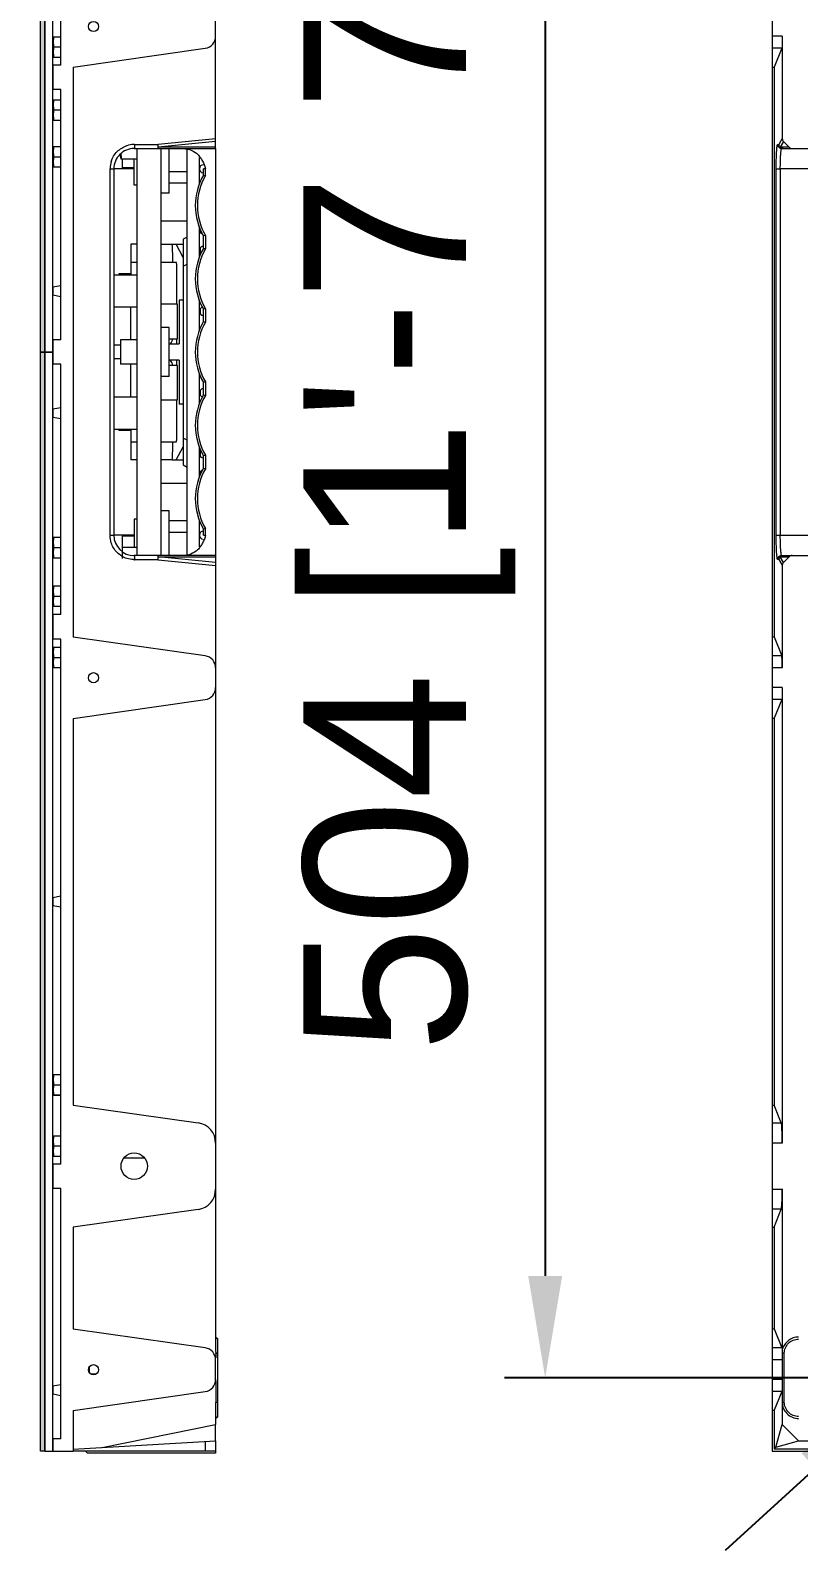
# Model space of a CAD drawing. Header units: millimetres. Extents: x 2185 to 26698, y 9658 to 17427.
# Drawn here: x 4011.7 to 4200.4, y 10573.3 to 10946.8 of the extents above; entities that cross this region are included whole.
import ezdxf

# ---------------------------------------------------------------- set-up
doc = ezdxf.new("R2010")
doc.units = ezdxf.units.MM
doc.linetypes.add('SLD-实线', pattern=[0])
doc.layers.add('文字层', color=8, linetype='SLD-实线', lineweight=15)
doc.styles.get("Standard").update_dxf_attribs({"font": 'arial.ttf'})
doc.dimstyles.new('ISO-25', dxfattribs={"dimtxt": 50, "dimasz": 30, "dimexe": 1.25, "dimexo": 0.625, "dimtad": 1, "dimtxsty": 'Standard', "dimcen": 2.5, "dimadec": 0, "dimazin": 0, "dimtfac": 1, "dimtmove": 0, "dimatfit": 3, "dimfxl": 1, "dimarcsym": 0})
doc.dimstyles.new('我的A-GB-50', dxfattribs={"dimscale": 0.5, "dimtxt": 80, "dimasz": 50, "dimexe": 20, "dimexo": 10, "dimgap": 15, "dimtad": 1, "dimdec": 1, "dimzin": 9, "dimdsep": 46, "dimtxsty": 'Standard', "dimcen": 2.5, "dimadec": 0, "dimazin": 0, "dimtfac": 1, "dimtdec": 1, "dimtmove": 0, "dimatfit": 3, "dimfxl": 2, "dimarcsym": 0})

# ---------------------------------------------------------------- blocks, each defined once
blk = doc.blocks.new('76128193')
at = {"color": 7, "linetype": 'Continuous'}
for p, q in [((-4020.43, 2581.93), (-4020.43, 2041.93)), ((-4017.93, 2389.53), (-4020.43, 2389.53)), ((-4018.08, 2386.56), (-4020.43, 2386.56)), ((-4018.08, 2386.56), (-4019.93, 2381.93)), ((-4017.93, 2389.53), (-4017.93, 2364.35)), ((-4020.43, 2381.93), (-4019.93, 2381.93)), ((-4019.93, 2381.93), (-4019.93, 2241.93)), ((-4017.93, 2364.35), (-4018.74, 2362.93)), ((-4019.07, 2362.93), (-4018.74, 2362.93)), ((-4017.64, 2363.64), (-4018.45, 2362.23)), ((-4016.23, 2362.23), (-4018.45, 2362.23)), ((-4018.07, 2361.93), (-3993.39, 2361.93)), ((-4016.23, 2362.23), (-4017.64, 2363.64)), ((-4019.41, 2266.93), (-4019.41, 2356.93)), ((-4019.41, 2356.93), (-4018.42, 2356.93)), ((-4018.42, 2356.93), (-4018.42, 2266.93)), ((-3995.39, 2356.93), (-4018.42, 2356.93)), ((-4019.41, 2266.93), (-3995.39, 2266.93)), ((-4018.74, 2260.93), (-4019.07, 2260.93)), ((-4018.74, 2260.93), (-4017.93, 2259.52)), ((-4017.64, 2260.22), (-4018.45, 2261.64)), ((-4018.45, 2261.64), (-4016.23, 2261.63)), ((-4018.07, 2261.93), (-3993.39, 2261.93)), ((-4017.93, 2259.52), (-4017.93, 2234.33)), ((-4017.64, 2260.22), (-4016.23, 2261.63)), ((-4020.43, 2241.93), (-4019.93, 2241.93)), ((-4019.93, 2241.93), (-4018.08, 2237.3)), ((-4018.08, 2237.3), (-4020.43, 2237.3)), ((-4017.93, 2234.33), (-4020.43, 2234.33)), ((-4017.93, 2229.53), (-4020.43, 2229.53)), ((-4018.08, 2226.56), (-4020.43, 2226.56)), ((-4018.08, 2226.56), (-4019.93, 2221.93)), ((-4017.93, 2229.53), (-4017.93, 2117.59)), ((-4020.43, 2221.93), (-4019.93, 2221.93)), ((-4019.93, 2221.93), (-4019.93, 2126.93)), ((-4020.43, 2126.93), (-4019.93, 2126.93)), ((-4018.18, 2122.54), (-4019.93, 2126.93)), ((-4020.43, 2122.54), (-4018.18, 2122.54)), ((-4017.93, 2117.59), (-4020.43, 2117.59)), ((-4020.43, 2106.28), (-4017.94, 2106.28)), ((-4017.93, 2106.31), (-4017.93, 2066.93)), ((-4018.18, 2101.32), (-4020.43, 2101.32)), ((-4019.93, 2096.93), (-4018.18, 2101.32)), ((-4020.43, 2096.93), (-4019.93, 2096.93)), ((-4019.93, 2096.93), (-4019.93, 2071.93)), ((-4020.43, 2071.93), (-4019.93, 2071.93)), ((-4019.93, 2071.93), (-4018.08, 2067.3)), ((-4018.08, 2067.3), (-4020.43, 2067.3)), ((-4017.93, 2066.93), (-4017.93, 2065.98)), ((-4017.43, 2053.93), (-4017.43, 2065.93)), ((-4017.96, 2064.33), (-4020.43, 2064.33)), ((-4017.96, 2064.33), (-4017.96, 2059.53)), ((-4017.96, 2059.53), (-4020.43, 2059.53)), ((-4017.93, 2059.53), (-4017.93, 2053.89)), ((-4018.08, 2056.56), (-4020.43, 2056.56)), ((-4018.08, 2056.56), (-4019.93, 2051.93)), ((-4020.43, 2051.93), (-4019.93, 2051.93)), ((-4019.93, 2051.93), (-4019.93, 2042.43)), ((-4017.93, 2053.89), (-4017.93, 2048.43)), ((-4019.53, 2042.84), (-4017.94, 2048.43)), ((-4013.93, 2044.43), (-4017.94, 2048.44)), ((-4019.53, 2042.84), (-4013.93, 2044.43)), ((-4013.93, 2044.43), (-3997.83, 2044.43)), ((-4020.43, 2041.93), (-3979.43, 2041.93)), ((-4019.53, 2042.84), (-4019.93, 2042.43)), ((-4019.93, 2042.43), (-4005.43, 2042.43))]:
    blk.add_line(p, q, dxfattribs=at)
blk.add_lwpolyline([(-4019.41, 2356.93), (-4019.26, 2356.93), (-4018.42, 2356.93)], dxfattribs=at)
for centre, major_axis, ratio, start_param, end_param in [((-4016.93, 2364.35), (0.499, 0.874), 0.993417, -4.191097, -3.406871), ((-4015.51, 2362.93), (1.01, 0), 0.987852, -2.362305, -1.570796), ((-4016.93, 2259.51), (-0.499, 0.874), 0.993417, 0.265278, 1.049504), ((-4015.51, 2260.93), (1.01, 0), 0.987852, 1.570796, 2.362305), ((-4018.1, 2234.33), (0, 3), 0.057143, -1.570796, -0.141897), ((-4018.22, 2117.59), (0, 5), 0.057143, -1.570796, -0.141897)]:
    blk.add_ellipse(centre, major_axis=major_axis, ratio=ratio, start_param=start_param, end_param=end_param, dxfattribs=at)
for points, knots in [([(-4019.41, 2356.93), (-4019.41, 2357.23), (-4019.41, 2358.36), (-4019.39, 2359.49), (-4019.35, 2360.33)], [0, 0, 0, 0, 0.264352, 1, 1, 1, 1]), ([(-4019.35, 2360.33), (-4019.34, 2360.8), (-4019.29, 2361.57), (-4019.23, 2362.34), (-4019.18, 2362.64)], [0, 0, 0, 0, 0.609853, 1, 1, 1, 1]), ([(-4019.18, 2362.64), (-4019.16, 2362.71), (-4019.15, 2362.8), (-4019.1, 2362.93), (-4019.07, 2362.93)], [0, 0, 0, 0, 0.711971, 1, 1, 1, 1]), ([(-4019.07, 2362.93), (-4019.07, 2362.68), (-4018.86, 2362.14), (-4018.33, 2361.93), (-4018.07, 2361.93)], [0, 0, 0, 0, 0.500295, 1, 1, 1, 1]), ([(-4018.39, 2358.84), (-4018.38, 2359.26), (-4018.35, 2360.01), (-4018.29, 2360.88), (-4018.23, 2361.41), (-4018.18, 2361.69), (-4018.14, 2361.84), (-4018.1, 2361.93), (-4018.07, 2361.93)], [0, 0, 0, 0, 0.403576, 0.718548, 0.834841, 0.921132, 0.975909, 1, 1, 1, 1]), ([(-4018.42, 2356.93), (-4018.42, 2357.09), (-4018.41, 2357.73), (-4018.4, 2358.37), (-4018.39, 2358.84)], [0, 0, 0, 0, 0.256074, 1, 1, 1, 1]), ([(-4019.34, 2263.29), (-4019.36, 2263.56), (-4019.4, 2264.78), (-4019.41, 2265.99), (-4019.41, 2266.93)], [0, 0, 0, 0, 0.22579, 1, 1, 1, 1]), ([(-4018.39, 2265.02), (-4018.39, 2265.17), (-4018.41, 2265.81), (-4018.42, 2266.45), (-4018.42, 2266.93)], [0, 0, 0, 0, 0.241392, 1, 1, 1, 1]), ([(-4019.24, 2261.74), (-4019.25, 2261.85), (-4019.3, 2262.36), (-4019.33, 2262.88), (-4019.34, 2263.29)], [0, 0, 0, 0, 0.207406, 1, 1, 1, 1]), ([(-4018.2, 2262.31), (-4018.26, 2262.67), (-4018.33, 2263.57), (-4018.37, 2264.48), (-4018.39, 2265.02)], [0, 0, 0, 0, 0.401337, 1, 1, 1, 1]), ([(-4019.07, 2260.93), (-4019.09, 2260.93), (-4019.13, 2261.02), (-4019.17, 2261.16), (-4019.21, 2261.43), (-4019.23, 2261.63), (-4019.24, 2261.74)], [0, 0, 0, 0, 0.082405, 0.272532, 0.579405, 1, 1, 1, 1]), ([(-4018.59, 2261.79), (-4018.72, 2261.71), (-4018.97, 2261.46), (-4019.07, 2261.11), (-4019.07, 2260.93)], [0, 0, 0, 0, 0.464106, 1, 1, 1, 1]), ([(-4018.07, 2261.93), (-4018.12, 2261.93), (-4018.3, 2261.92), (-4018.47, 2261.86), (-4018.59, 2261.79)], [0, 0, 0, 0, 0.264373, 1, 1, 1, 1]), ([(-4018.07, 2261.93), (-4018.11, 2261.93), (-4018.17, 2262.11), (-4018.19, 2262.22), (-4018.2, 2262.31)], [0, 0, 0, 0, 0.286293, 1, 1, 1, 1]), ([(-4018.18, 2101.32), (-4018.15, 2101.38), (-4018.12, 2101.57), (-4018.05, 2102.13), (-4017.99, 2103.15), (-4017.94, 2104.62), (-4017.93, 2105.72), (-4017.93, 2106.31)], [0, 0, 0, 0, 0.0423, 0.114526, 0.339799, 0.648006, 1, 1, 1, 1]), ([(-4013.93, 2069.93), (-4014.81, 2069.94), (-4016.21, 2069.47), (-4017.36, 2068.11), (-4017.81, 2067.31), (-4017.92, 2066.88)], [0, 0, 0, 0, 0.496659, 0.748305, 1, 1, 1, 1]), ([(-4017.43, 2065.93), (-4017.43, 2066.39), (-4017.25, 2067.31), (-4016.47, 2068.47), (-4015.3, 2069.25), (-4014.38, 2069.43), (-4013.92, 2069.43)], [0, 0, 0, 0, 0.250025, 0.499999, 0.749974, 1, 1, 1, 1]), ([(-4017.95, 2065.98), (-4017.95, 2065.7), (-4017.9, 2065.15), (-4017.95, 2064.6), (-4017.95, 2064.33)], [0, 0, 0, 0, 0.499977, 1, 1, 1, 1]), ([(-4017.94, 2053.87), (-4017.93, 2053.36), (-4017.73, 2052.31), (-4016.82, 2051), (-4015.49, 2050.13), (-4014.44, 2049.93), (-4013.93, 2049.93)], [0, 0, 0, 0, 0.249991, 0.500013, 0.749974, 1, 1, 1, 1]), ([(-4013.92, 2050.43), (-4014.38, 2050.43), (-4015.3, 2050.61), (-4016.47, 2051.39), (-4017.25, 2052.56), (-4017.43, 2053.48), (-4017.43, 2053.93)], [0, 0, 0, 0, 0.250026, 0.5, 0.749975, 1, 1, 1, 1])]:
    blk.add_open_spline(points, degree=3, knots=knots, dxfattribs=at)
for points in [[(-4018.71, 2362.67), (-4018.73, 2362.76), (-4018.74, 2362.84), (-4018.74, 2362.93)], [(-4018.45, 2362.23), (-4018.57, 2362.35), (-4018.66, 2362.51), (-4018.71, 2362.67)], [(-4017.74, 2361.93), (-4018, 2361.93), (-4018.27, 2362.04), (-4018.45, 2362.23)], [(-4018.74, 2260.93), (-4018.74, 2261.18), (-4018.63, 2261.46), (-4018.45, 2261.64)], [(-4018.45, 2261.64), (-4018.27, 2261.82), (-4018, 2261.93), (-4017.74, 2261.93)], [(-4017.43, 2065.93), (-4017.61, 2065.95), (-4017.79, 2065.93), (-4017.95, 2065.98)], [(-4017.95, 2053.89), (-4017.78, 2053.93), (-4017.6, 2053.91), (-4017.43, 2053.93)]]:
    blk.add_open_spline(points, degree=3, dxfattribs=at)
blk = doc.blocks.new('76130100')
at = {"color": 2, "linetype": 'Continuous'}
for p, q in [((-4204.25, 2361.88), (-4204.25, 2517.54)), ((-4242.25, 2382.38), (-4242.25, 2511.38)), ((-4244.25, 2389.03), (-4244.14, 2389.36)), ((-4244.25, 2389.03), (-4244.25, 2384.7)), ((-4244.14, 2389.36), (-4242.25, 2389.36)), ((-4244, 2386.86), (-4242.25, 2386.86)), ((-4239.25, 2381.88), (-4206.83, 2386.51)), ((-4244.25, 2384.7), (-4244.14, 2384.36)), ((-4244.14, 2384.36), (-4242.25, 2384.36)), ((-4242.25, 2382.38), (-4244.25, 2382.38)), ((-4244.25, 2382.38), (-4244.25, 2376.38)), ((-4239.25, 2381.88), (-4239.25, 2241.88)), ((-4242.25, 2376.38), (-4244.25, 2376.38)), ((-4242.25, 2314.88), (-4242.25, 2376.38)), ((-4244.25, 2373.54), (-4244.14, 2373.88)), ((-4244.25, 2373.54), (-4244.25, 2369.21)), ((-4244.14, 2373.88), (-4242.25, 2373.88)), ((-4244.25, 2369.21), (-4244.14, 2368.88)), ((-4244.14, 2368.88), (-4242.25, 2368.88)), ((-4244, 2371.38), (-4242.25, 2371.38)), ((-4204.25, 2364.3), (-4218.39, 2362.88)), ((-4244.25, 2362.03), (-4244.14, 2362.37)), ((-4244.25, 2362.03), (-4244.25, 2357.7)), ((-4244.14, 2362.37), (-4242.25, 2362.37)), ((-4227.65, 2360.51), (-4227.65, 2359.71)), ((-4224.25, 2361.88), (-4204.25, 2361.88)), ((-4224.19, 2362.88), (-4218.39, 2362.88)), ((-4223.65, 2361.88), (-4223.65, 2261.88)), ((-4218.39, 2362.62), (-4218.39, 2362.88)), ((-4218.38, 2362.18), (-4218.39, 2362.62)), ((-4204.25, 2363.59), (-4218.38, 2362.18)), ((-4204.25, 2362.18), (-4218.38, 2362.18)), ((-4217.65, 2261.88), (-4217.65, 2361.88)), ((-4215.65, 2350.88), (-4215.65, 2361.88)), ((-4211.25, 2262.08), (-4211.25, 2361.68)), ((-4204.25, 2361.88), (-4204.25, 2106.22)), ((-4244.25, 2357.7), (-4244.14, 2357.37)), ((-4244.14, 2357.37), (-4242.25, 2357.37)), ((-4244, 2359.87), (-4242.25, 2359.87)), ((-4230.2, 2356.88), (-4229.25, 2356.88)), ((-4230.2, 2266.88), (-4230.2, 2356.88)), ((-4229.25, 2356.88), (-4229.25, 2266.88)), ((-4224.25, 2356.87), (-4229.25, 2356.87)), ((-4227.65, 2359.71), (-4227.54, 2359.37)), ((-4227.54, 2359.37), (-4223.65, 2359.37)), ((-4227.25, 2359.37), (-4227.25, 2357.12)), ((-4224.25, 2357.12), (-4227.25, 2357.12)), ((-4224.25, 2352.87), (-4224.25, 2359.37)), ((-4208.25, 2353.21), (-4208.25, 2359.72)), ((-4206.75, 2356.88), (-4207.25, 2356.88)), ((-4207.25, 2355.36), (-4207.25, 2356.88)), ((-4206.75, 2355.23), (-4206.75, 2356.88)), ((-4223.65, 2352.87), (-4224.25, 2352.87)), ((-4211.25, 2356.2), (-4215.65, 2356.2)), ((-4211.25, 2353.36), (-4215.65, 2353.36)), ((-4207.25, 2355.36), (-4206.75, 2355.23)), ((-4215.65, 2350.88), (-4217.65, 2350.88)), ((-4211.25, 2344.06), (-4217.65, 2344.06)), ((-4208.25, 2335.21), (-4208.25, 2342.55)), ((-4223.65, 2338.37), (-4225.05, 2338.37)), ((-4225.05, 2338.37), (-4225.05, 2330.88)), ((-4217.65, 2338.37), (-4214.94, 2338.37)), ((-4214.94, 2338.37), (-4212.25, 2338.37)), ((-4212.25, 2335.13), (-4213.95, 2338.37)), ((-4211.25, 2340.12), (-4212.25, 2339.62)), ((-4212.25, 2339.62), (-4212.25, 2284.14)), ((-4206.75, 2340.53), (-4207.25, 2340.4)), ((-4207.25, 2337.36), (-4207.25, 2340.4)), ((-4206.75, 2340.53), (-4206.75, 2337.23)), ((-4208.08, 2337.44), (-4208.08, 2336.32)), ((-4207.25, 2337.36), (-4206.75, 2337.23)), ((-4229.25, 2330.88), (-4223.65, 2330.88)), ((-4225.05, 2331.12), (-4228.05, 2331.12)), ((-4228.05, 2331.12), (-4228.05, 2330.88)), ((-4223.65, 2333.87), (-4225.05, 2333.87)), ((-4213.84, 2333.87), (-4217.65, 2333.87)), ((-4212.25, 2332.98), (-4211.25, 2333.48)), ((-4244.25, 2327.92), (-4242.25, 2328.27)), ((-4244.25, 2327.92), (-4244.25, 2325.84)), ((-4242.25, 2325.49), (-4244.25, 2325.84)), ((-4213.65, 2323.62), (-4217.65, 2323.62)), ((-4213.79, 2323.62), (-4213.79, 2324.62)), ((-4213.79, 2323.62), (-4213.79, 2324.62)), ((-4213.65, 2315.12), (-4213.65, 2323.62)), ((-4212.25, 2324.62), (-4213.25, 2324.62)), ((-4213.25, 2324.62), (-4213.25, 2313.87)), ((-4208.25, 2317.21), (-4208.25, 2324.55)), ((-4223.65, 2322.88), (-4229.25, 2322.88)), ((-4225.05, 2314.88), (-4225.05, 2322.88)), ((-4208.08, 2322.44), (-4208.08, 2321.32)), ((-4206.75, 2322.53), (-4207.25, 2322.4)), ((-4207.25, 2319.36), (-4207.25, 2322.4)), ((-4207.25, 2319.36), (-4206.75, 2319.23)), ((-4206.75, 2322.53), (-4206.75, 2319.23)), ((-4215.65, 2317.88), (-4217.65, 2317.88)), ((-4215.65, 2305.88), (-4215.65, 2317.88)), ((-4242.25, 2314.88), (-4244.25, 2314.88)), ((-4244.25, 2314.88), (-4244.25, 2308.88)), ((-4227.65, 2313.58), (-4229.25, 2313.58)), ((-4223.65, 2314.88), (-4227.65, 2314.88)), ((-4227.65, 2314.87), (-4227.65, 2308.88)), ((-4215.65, 2315.12), (-4213.65, 2315.12)), ((-4215.65, 2313.87), (-4213.25, 2313.87)), ((-4213.79, 2313.87), (-4213.79, 2315.12)), ((-4242.25, 2308.88), (-4244.25, 2308.88)), ((-4242.25, 2247.38), (-4242.25, 2308.88)), ((-4227.65, 2310.18), (-4229.25, 2310.18)), ((-4223.65, 2308.88), (-4227.65, 2308.88)), ((-4225.05, 2300.88), (-4225.05, 2308.88)), ((-4213.25, 2309.87), (-4215.65, 2309.87)), ((-4213.65, 2308.62), (-4215.65, 2308.62)), ((-4213.79, 2308.62), (-4213.79, 2309.87)), ((-4213.65, 2300.12), (-4213.65, 2308.62)), ((-4213.25, 2309.87), (-4213.25, 2299.12)), ((-4215.65, 2305.88), (-4217.65, 2305.88)), ((-4208.25, 2299.21), (-4208.25, 2306.55)), ((-4206.75, 2304.53), (-4207.25, 2304.4)), ((-4207.25, 2301.36), (-4207.25, 2304.4)), ((-4206.75, 2304.53), (-4206.75, 2301.23)), ((-4229.25, 2300.88), (-4223.65, 2300.88)), ((-4208.08, 2302.44), (-4208.08, 2301.32)), ((-4207.25, 2301.36), (-4206.75, 2301.23)), ((-4244.25, 2297.92), (-4242.25, 2298.27)), ((-4244.25, 2297.92), (-4244.25, 2295.84)), ((-4217.65, 2300.12), (-4213.65, 2300.12)), ((-4213.79, 2299.12), (-4213.79, 2300.12)), ((-4212.25, 2299.12), (-4213.25, 2299.12)), ((-4242.25, 2295.49), (-4244.25, 2295.84)), ((-4223.65, 2292.88), (-4229.25, 2292.88)), ((-4228.05, 2292.88), (-4228.05, 2292.62)), ((-4225.05, 2292.62), (-4228.05, 2292.62)), ((-4225.05, 2292.88), (-4225.05, 2285.37)), ((-4225.05, 2289.87), (-4223.65, 2289.87)), ((-4217.65, 2289.87), (-4213.84, 2289.87)), ((-4211.25, 2290.27), (-4212.25, 2290.77)), ((-4213.95, 2285.37), (-4212.25, 2288.61)), ((-4208.25, 2281.21), (-4208.25, 2288.55)), ((-4208.08, 2287.44), (-4208.08, 2286.32)), ((-4206.75, 2286.53), (-4207.25, 2286.4)), ((-4207.25, 2283.36), (-4207.25, 2286.4)), ((-4206.75, 2286.53), (-4206.75, 2283.23)), ((-4223.65, 2285.37), (-4225.05, 2285.37)), ((-4214.94, 2285.37), (-4217.65, 2285.37)), ((-4214.94, 2285.37), (-4212.25, 2285.37)), ((-4212.25, 2284.14), (-4211.25, 2283.64)), ((-4207.25, 2283.36), (-4206.75, 2283.23)), ((-4217.65, 2279.69), (-4211.25, 2279.69)), ((-4223.65, 2270.87), (-4224.25, 2270.87)), ((-4224.25, 2270.87), (-4224.25, 2263.87)), ((-4215.65, 2272.88), (-4217.65, 2272.88)), ((-4215.65, 2261.88), (-4215.65, 2272.88)), ((-4211.25, 2270.39), (-4215.65, 2270.39)), ((-4211.25, 2267.55), (-4215.65, 2267.55)), ((-4208.25, 2264.04), (-4208.25, 2270.55)), ((-4206.75, 2268.53), (-4207.25, 2268.4)), ((-4207.25, 2266.88), (-4207.25, 2268.4)), ((-4206.75, 2266.88), (-4206.75, 2268.53)), ((-4244.25, 2266.03), (-4244.14, 2266.37)), ((-4244.25, 2266.03), (-4244.25, 2261.7)), ((-4244.14, 2266.37), (-4242.25, 2266.37)), ((-4244, 2263.87), (-4242.25, 2263.87)), ((-4230.2, 2266.88), (-4229.25, 2266.88)), ((-4224.25, 2266.87), (-4229.25, 2266.87)), ((-4224.25, 2266.62), (-4227.25, 2266.62)), ((-4227.25, 2266.62), (-4227.25, 2263.87)), ((-4223.65, 2263.87), (-4227.25, 2263.87)), ((-4227.25, 2263.87), (-4227.25, 2261.13)), ((-4207.25, 2266.88), (-4206.75, 2266.88)), ((-4244.25, 2261.7), (-4244.14, 2261.37)), ((-4244.14, 2261.37), (-4242.25, 2261.37)), ((-4204.25, 2261.88), (-4224.25, 2261.88)), ((-4218.39, 2260.88), (-4224.19, 2260.88)), ((-4218.39, 2260.88), (-4204.25, 2259.47)), ((-4218.38, 2261.59), (-4204.25, 2261.58)), ((-4204.25, 2260.17), (-4218.38, 2261.59)), ((-4244.25, 2254.08), (-4244.14, 2254.42)), ((-4244.25, 2254.08), (-4244.25, 2249.75)), ((-4244.14, 2254.42), (-4242.25, 2254.42)), ((-4244.25, 2249.75), (-4244.14, 2249.42)), ((-4244.14, 2249.42), (-4242.25, 2249.42)), ((-4244, 2251.92), (-4242.25, 2251.92)), ((-4242.25, 2247.38), (-4244.25, 2247.38)), ((-4244.25, 2247.38), (-4244.25, 2241.38)), ((-4242.25, 2241.38), (-4244.25, 2241.38)), ((-4242.25, 2112.38), (-4242.25, 2241.38)), ((-4206.83, 2237.25), (-4239.25, 2241.88)), ((-4244.25, 2239.03), (-4244.14, 2239.36)), ((-4244.25, 2239.03), (-4244.25, 2234.7)), ((-4244.14, 2239.36), (-4242.25, 2239.36)), ((-4244.25, 2234.7), (-4244.14, 2234.36)), ((-4244.14, 2234.36), (-4242.25, 2234.36)), ((-4244, 2236.86), (-4242.25, 2236.86)), ((-4239.25, 2221.88), (-4206.83, 2226.51)), ((-4239.25, 2221.88), (-4239.25, 2126.88)), ((-4244.25, 2177.92), (-4242.25, 2178.27)), ((-4244.25, 2177.92), (-4244.25, 2175.84)), ((-4242.25, 2175.49), (-4244.25, 2175.84)), ((-4244.25, 2134.04), (-4244.14, 2134.38)), ((-4244.25, 2134.04), (-4244.25, 2129.7)), ((-4244.14, 2134.38), (-4242.25, 2134.38)), ((-4244.25, 2129.71), (-4244.14, 2129.38)), ((-4244.25, 2129.7), (-4244.14, 2129.36)), ((-4244.14, 2129.38), (-4242.25, 2129.38)), ((-4244.14, 2129.36), (-4242.25, 2129.36)), ((-4244, 2131.88), (-4242.25, 2131.88)), ((-4244, 2129.38), (-4244, 2129.36)), ((-4244, 2129.38), (-4244, 2129.36)), ((-4239.25, 2126.88), (-4208.55, 2122.5)), ((-4244.25, 2119.03), (-4244.14, 2119.37)), ((-4244.25, 2119.03), (-4244.25, 2114.7)), ((-4244.14, 2119.37), (-4242.25, 2119.37)), ((-4244.25, 2114.7), (-4244.14, 2114.37)), ((-4244.14, 2114.37), (-4242.25, 2114.37)), ((-4244, 2116.87), (-4242.25, 2116.87)), ((-4221.78, 2113.87), (-4226.72, 2113.87)), ((-4242.25, 2112.38), (-4244.25, 2112.38)), ((-4244.25, 2112.38), (-4244.25, 2106.38)), ((-4242.25, 2106.38), (-4244.25, 2106.38)), ((-4242.25, 2044.88), (-4242.25, 2106.38)), ((-4204.25, 2106.26), (-4204.25, 2066.88)), ((-4208.55, 2101.27), (-4239.25, 2096.88)), ((-4239.25, 2096.88), (-4239.25, 2071.88)), ((-4206.83, 2067.25), (-4239.25, 2071.88)), ((-4203.75, 2069.38), (-4204.25, 2069.88)), ((-4204.25, 2069.88), (-4203.75, 2069.38)), ((-4203.75, 2050.38), (-4203.75, 2069.38)), ((-4235.25, 2061.17), (-4235.25, 2062.59)), ((-4204.25, 2059.48), (-4204.25, 2064.28)), ((-4244.25, 2057.92), (-4242.25, 2058.27)), ((-4244.25, 2057.92), (-4244.25, 2055.84)), ((-4234.96, 2060.88), (-4233.55, 2060.88)), ((-4242.25, 2055.49), (-4244.25, 2055.84)), ((-4239.25, 2051.88), (-4206.83, 2056.51)), ((-4239.25, 2051.88), (-4239.25, 2041.88)), ((-4204.25, 2050.38), (-4204.25, 2048.38)), ((-4204.25, 2050.38), (-4204.25, 2048.38)), ((-4203.75, 2050.38), (-4204.25, 2049.88)), ((-4204.25, 2049.88), (-4203.75, 2050.38)), ((-4203.75, 2050.36), (-4204.25, 2049.86)), ((-4204.25, 2049.86), (-4203.75, 2050.36)), ((-4203.75, 2050.36), (-4203.75, 2050.36)), ((-4232.15, 2042.79), (-4204.25, 2048.38)), ((-4204.25, 2044.38), (-4204.25, 2048.39)), ((-4242.25, 2044.88), (-4244.25, 2044.88)), ((-4244.25, 2044.88), (-4244.25, 2041.88)), ((-4239.25, 2042.38), (-4204.25, 2044.38)), ((-4206.83, 2044.23), (-4206.83, 2041.88)), ((-4204.25, 2044.38), (-4204.25, 2041.38)), ((-4244.25, 2041.88), (-4239.25, 2041.88)), ((-4206.83, 2041.88), (-4239.25, 2041.88)), ((-4236.25, 2041.88), (-4235.75, 2041.38)), ((-4204.25, 2041.38), (-4235.75, 2041.38)), ((-4204.25, 2041.88), (-4206.83, 2041.88))]:
    blk.add_line(p, q, dxfattribs=at)
for points in [[(-4207.25, 2355.36), (-4207.01, 2355.3), (-4206.75, 2355.23)], [(-4207.25, 2337.36), (-4207.01, 2337.3), (-4206.75, 2337.23)], [(-4207.25, 2319.36), (-4207.01, 2319.3), (-4206.75, 2319.23)], [(-4207.25, 2301.36), (-4207.01, 2301.3), (-4206.75, 2301.23)], [(-4207.25, 2283.36), (-4207.01, 2283.3), (-4206.75, 2283.23)]]:
    blk.add_lwpolyline(points, dxfattribs=at)
for centre, radius in [((-4234.25, 2391.88), 1.25), ((-4234.25, 2231.88), 1.25), ((-4224.25, 2111.88), 3.25), ((-4234.25, 2061.88), 1.25)]:
    blk.add_circle(centre, radius, dxfattribs=at)
for centre, radius, start, end in [((-4207.25, 2389.48), 3, 278.1301, 0), ((-4224.25, 2356.88), 5, 90, 180.0001), ((-4224.19, 2356.83), 6.05, 92.0516, 107.8568), ((-4224.19, 2356.9), 5.98, 90.0048, 92.0353), ((-4224.32, 2356.88), 5.88, 178.5833, 179.9946), ((-4224.16, 2356.87), 6.04, 162.0207, 178.5248), ((-4207.25, 2356.88), 1, 90, 263.6932), ((-4211.44, 2355.98), 4.78, 10.8485, 12.4924), ((-4194.25, 2347.88), 15, 150.0736, 209.9264), ((-4194.25, 2347.88), 14.5, 149.5415, 210.4503), ((-4194.25, 2347.88), 15, 179.9861, 209.9264), ((-4207.25, 2341.88), 1, 153.7636, 256.1312), ((-4194.25, 2329.88), 15, 150.0736, 209.9264), ((-4194.25, 2329.88), 14.5, 149.5497, 210.4503), ((-4207.25, 2336.88), 1, 90, 233.2827), ((-4194.25, 2329.88), 15, 179.9861, 209.9264), ((-4194.25, 2311.88), 15, 150.0736, 209.9264), ((-4194.25, 2311.88), 14.5, 149.5497, 210.4503), ((-4207.25, 2321.88), 1, 102.3371, 270), ((-4217.65, 2315.87), 3, 317.9942, 345.5225), ((-4194.25, 2311.88), 15, 179.9861, 209.9264), ((-4217.65, 2307.87), 3, 14.4775, 42.0116), ((-4194.25, 2293.88), 15, 150.0736, 209.9264), ((-4194.25, 2293.88), 14.5, 149.5497, 210.4503), ((-4207.25, 2301.88), 1, 90, 257.6429), ((-4194.25, 2293.88), 15, 179.9861, 209.9264), ((-4309.27, 2292.56), 95.47, 358.3885, 358.9684), ((-4207.25, 2286.88), 1, 126.6993, 266.724), ((-4194.25, 2275.88), 15, 150.0736, 209.9264), ((-4194.25, 2275.88), 14.5, 149.5497, 210.4588), ((-4207.25, 2281.88), 1, 103.9149, 206.2179), ((-4194.25, 2275.88), 15, 179.9861, 209.9264), ((-4207.25, 2266.88), 1, 90, 263.6973), ((-4224.03, 2266.91), 6.16, 180.2372, 181.5882), ((-4224.25, 2266.88), 5, 180, 270), ((-4224.18, 2267.05), 6.17, 267.868, 269.824), ((-4207.25, 2234.28), 3, 0, 81.8699), ((-4207.25, 2229.48), 3, 278.1301, 0), ((-4209.25, 2117.55), 5, 0, 81.8699), ((-4209.25, 2106.22), 5, 278.1301, 360), ((-4207.25, 2064.28), 3, 0, 81.8699), ((-4207.25, 2059.48), 3, 278.1301, 0), ((-5792.88, 2054.83), 1588.64, 359.83949, 359.96409)]:
    blk.add_arc(centre, radius, start, end, dxfattribs=at)
for points, knots in [([(-4244, 2389.36), (-4244.04, 2389.16), (-4244.11, 2388.74), (-4244.15, 2388.11), (-4244.11, 2387.48), (-4244.04, 2387.07), (-4244, 2386.86)], [0, 0, 0, 0, 0.250345, 0.5, 0.749655, 1, 1, 1, 1]), ([(-4244, 2386.86), (-4244.04, 2386.66), (-4244.11, 2386.24), (-4244.15, 2385.61), (-4244.11, 2384.98), (-4244.04, 2384.57), (-4244, 2384.36)], [0, 0, 0, 0, 0.250345, 0.5, 0.749655, 1, 1, 1, 1]), ([(-4244, 2373.88), (-4244.04, 2373.67), (-4244.11, 2373.25), (-4244.15, 2372.63), (-4244.11, 2372), (-4244.04, 2371.58), (-4244, 2371.38)], [0, 0, 0, 0, 0.250345, 0.5, 0.749655, 1, 1, 1, 1]), ([(-4244, 2371.38), (-4244.04, 2371.17), (-4244.11, 2370.75), (-4244.15, 2370.13), (-4244.11, 2369.5), (-4244.04, 2369.08), (-4244, 2368.88)], [0, 0, 0, 0, 0.250345, 0.5, 0.749655, 1, 1, 1, 1]), ([(-4244, 2362.37), (-4244.04, 2362.16), (-4244.11, 2361.75), (-4244.15, 2361.12), (-4244.11, 2360.49), (-4244.04, 2360.08), (-4244, 2359.87)], [0, 0, 0, 0, 0.250345, 0.5, 0.749655, 1, 1, 1, 1]), ([(-4229.9, 2358.74), (-4229.61, 2359.63), (-4228.6, 2361.29), (-4226.93, 2362.3), (-4226.05, 2362.59)], [0, 0, 0, 0, 0.500181, 1, 1, 1, 1]), ([(-4227.54, 2360.59), (-4227.53, 2360.38), (-4227.51, 2359.97), (-4227.44, 2359.57), (-4227.4, 2359.37)], [0, 0, 0, 0, 0.499316, 1, 1, 1, 1]), ([(-4224.2, 2362.88), (-4224.2, 2362.76), (-4224.2, 2362.52), (-4224.21, 2362.24), (-4224.22, 2362.06), (-4224.23, 2361.96), (-4224.24, 2361.92), (-4224.25, 2361.88), (-4224.25, 2361.88)], [0, 0, 0, 0, 0.368532, 0.703953, 0.830035, 0.921879, 0.978514, 1, 1, 1, 1]), ([(-4218.44, 2361.88), (-4218.43, 2361.88), (-4218.43, 2361.92), (-4218.42, 2361.97), (-4218.4, 2362.06), (-4218.39, 2362.13), (-4218.38, 2362.18)], [0, 0, 0, 0, 0.072027, 0.266141, 0.581003, 1, 1, 1, 1]), ([(-4210.23, 2361.47), (-4209.64, 2361.22), (-4208.81, 2360.66), (-4207.97, 2359.67), (-4207.65, 2359.11), (-4207.5, 2358.82)], [0, 0, 0, 0, 0.499721, 0.749692, 1, 1, 1, 1]), ([(-4244, 2359.87), (-4244.04, 2359.66), (-4244.11, 2359.25), (-4244.15, 2358.62), (-4244.11, 2357.99), (-4244.04, 2357.58), (-4244, 2357.37)], [0, 0, 0, 0, 0.250345, 0.5, 0.749655, 1, 1, 1, 1]), ([(-4213.79, 2324.62), (-4213.79, 2326.17), (-4213.79, 2329.25), (-4213.8, 2332.33), (-4213.84, 2333.87)], [0, 0, 0, 0, 0.500005, 1, 1, 1, 1]), ([(-4244, 2266.37), (-4244.04, 2266.16), (-4244.11, 2265.75), (-4244.15, 2265.12), (-4244.11, 2264.49), (-4244.04, 2264.08), (-4244, 2263.87)], [0, 0, 0, 0, 0.250345, 0.5, 0.749655, 1, 1, 1, 1]), ([(-4244, 2263.87), (-4244.04, 2263.66), (-4244.11, 2263.25), (-4244.15, 2262.62), (-4244.11, 2261.99), (-4244.04, 2261.58), (-4244, 2261.37)], [0, 0, 0, 0, 0.250345, 0.5, 0.749655, 1, 1, 1, 1]), ([(-4226.03, 2261.17), (-4226.93, 2261.46), (-4228.6, 2262.47), (-4229.62, 2264.15), (-4229.9, 2265.04)], [0, 0, 0, 0, 0.499813, 1, 1, 1, 1]), ([(-4207.5, 2264.94), (-4207.66, 2264.64), (-4207.99, 2264.06), (-4208.87, 2263.05), (-4209.74, 2262.48), (-4210.36, 2262.24)], [0, 0, 0, 0, 0.250373, 0.50046, 1, 1, 1, 1]), ([(-4224.25, 2261.88), (-4224.24, 2261.88), (-4224.24, 2261.84), (-4224.23, 2261.79), (-4224.22, 2261.69), (-4224.21, 2261.53), (-4224.2, 2261.25), (-4224.2, 2261.02), (-4224.2, 2260.88)], [0, 0, 0, 0, 0.026038, 0.090357, 0.184231, 0.296114, 0.594333, 1, 1, 1, 1]), ([(-4218.38, 2261.59), (-4218.39, 2261.63), (-4218.4, 2261.7), (-4218.42, 2261.8), (-4218.43, 2261.84), (-4218.43, 2261.88), (-4218.44, 2261.88)], [0, 0, 0, 0, 0.419151, 0.734047, 0.928035, 1, 1, 1, 1]), ([(-4218.39, 2260.88), (-4218.38, 2260.95), (-4218.39, 2261.18), (-4218.39, 2261.42), (-4218.38, 2261.59)], [0, 0, 0, 0, 0.275549, 1, 1, 1, 1]), ([(-4244, 2254.42), (-4244.04, 2254.21), (-4244.11, 2253.8), (-4244.15, 2253.17), (-4244.11, 2252.54), (-4244.04, 2252.12), (-4244, 2251.92)], [0, 0, 0, 0, 0.250345, 0.5, 0.749655, 1, 1, 1, 1]), ([(-4244, 2251.92), (-4244.04, 2251.71), (-4244.11, 2251.3), (-4244.15, 2250.67), (-4244.11, 2250.04), (-4244.04, 2249.62), (-4244, 2249.42)], [0, 0, 0, 0, 0.250345, 0.5, 0.749655, 1, 1, 1, 1]), ([(-4244, 2239.36), (-4244.04, 2239.16), (-4244.11, 2238.74), (-4244.15, 2238.11), (-4244.11, 2237.48), (-4244.04, 2237.07), (-4244, 2236.86)], [0, 0, 0, 0, 0.250345, 0.5, 0.749655, 1, 1, 1, 1]), ([(-4244, 2236.86), (-4244.04, 2236.66), (-4244.11, 2236.24), (-4244.15, 2235.61), (-4244.11, 2234.98), (-4244.04, 2234.57), (-4244, 2234.36)], [0, 0, 0, 0, 0.250345, 0.5, 0.749655, 1, 1, 1, 1]), ([(-4244, 2134.38), (-4244.04, 2134.17), (-4244.11, 2133.75), (-4244.15, 2133.13), (-4244.11, 2132.5), (-4244.04, 2132.08), (-4244, 2131.88)], [0, 0, 0, 0, 0.250345, 0.5, 0.749655, 1, 1, 1, 1]), ([(-4244, 2131.88), (-4244.04, 2131.67), (-4244.11, 2131.25), (-4244.15, 2130.63), (-4244.11, 2130), (-4244.04, 2129.58), (-4244, 2129.38)], [0, 0, 0, 0, 0.250345, 0.5, 0.749655, 1, 1, 1, 1]), ([(-4244, 2119.37), (-4244.04, 2119.16), (-4244.11, 2118.75), (-4244.15, 2118.12), (-4244.11, 2117.49), (-4244.04, 2117.08), (-4244, 2116.87)], [0, 0, 0, 0, 0.250345, 0.5, 0.749655, 1, 1, 1, 1]), ([(-4244, 2116.87), (-4244.04, 2116.66), (-4244.11, 2116.25), (-4244.15, 2115.62), (-4244.11, 2114.99), (-4244.04, 2114.58), (-4244, 2114.37)], [0, 0, 0, 0, 0.250345, 0.5, 0.749655, 1, 1, 1, 1]), ([(-4204.25, 2066.88), (-4204.27, 2066.8), (-4204.3, 2066.65), (-4204.26, 2066.41), (-4204.23, 2066.17), (-4204.25, 2066.01), (-4204.25, 2065.93)], [0, 0, 0, 0, 0.250829, 0.500494, 0.749562, 1, 1, 1, 1]), ([(-4204.25, 2059.48), (-4204.25, 2058.54), (-4204.19, 2056.66), (-4204.24, 2054.78), (-4204.24, 2053.84)], [0, 0, 0, 0, 0.499999, 1, 1, 1, 1])]:
    blk.add_open_spline(points, degree=3, knots=knots, dxfattribs=at)
for points in [[(-4212.23, 2361.88), (-4211.55, 2361.85), (-4210.86, 2361.74), (-4210.23, 2361.47)], [(-4207.5, 2358.82), (-4207.19, 2358.25), (-4206.92, 2357.65), (-4206.78, 2357.02)], [(-4214.75, 2333.87), (-4214.77, 2335.37), (-4214.8, 2336.88), (-4214.94, 2338.37)], [(-4213.82, 2290.84), (-4213.77, 2293.6), (-4213.79, 2296.36), (-4213.79, 2299.12)], [(-4214.94, 2285.37), (-4214.8, 2286.87), (-4214.77, 2288.37), (-4214.75, 2289.87)], [(-4229.9, 2265.04), (-4230.08, 2265.59), (-4230.18, 2266.16), (-4230.19, 2266.74)], [(-4207.02, 2265.94), (-4207.16, 2265.6), (-4207.32, 2265.26), (-4207.5, 2264.94)], [(-4206.75, 2266.88), (-4206.81, 2266.56), (-4206.91, 2266.25), (-4207.02, 2265.94)], [(-4224.4, 2260.89), (-4224.96, 2260.91), (-4225.51, 2261), (-4226.03, 2261.17)], [(-4210.36, 2262.24), (-4210.95, 2262.01), (-4211.6, 2261.91), (-4212.23, 2261.88)], [(-4203.75, 2065.88), (-4203.92, 2065.9), (-4204.09, 2065.88), (-4204.25, 2065.93)], [(-4204.25, 2065.93), (-4204.25, 2065.56), (-4204.21, 2065.2), (-4204.22, 2064.83)], [(-4204.24, 2053.84), (-4204.08, 2053.88), (-4203.91, 2053.86), (-4203.75, 2053.88)]]:
    blk.add_open_spline(points, degree=3, dxfattribs=at)
blk = doc.blocks.new('IM-2')
at = {"color": 4, "lineweight": 5}
for p, q in [((1381.67, 4077.37), (1379.67, 4077.37)), ((1379.67, 4077.37), (1379.67, 3807.37)), ((1381.67, 3807.37), (1381.67, 4077.37)), ((1379.67, 3807.37), (1381.67, 3807.37))]:
    blk.add_line(p, q, dxfattribs=at)
blk = doc.blocks.new('*D107')
at = {"color": 0, "lineweight": -2, "transparency": 16777216}
for p, q in [((4223.9, 11119.78), (4128.17, 11119.78)), ((4138.17, 11094.78), (4138.17, 10640.78)), ((4223.9, 10615.78), (4128.17, 10615.78))]:
    blk.add_line(p, q, dxfattribs=at)
at = {"color": 0, "transparency": 16777216}
for points in [[(4134, 11094.78), (4142.34, 11094.78), (4138.17, 11119.78)], [(4134, 10640.78), (4142.34, 10640.78), (4138.17, 10615.78)]]:
    blk.add_solid(points, dxfattribs=at)
at = {"layer": 'Defpoints', "color": 0, "transparency": 16777216}
for p in [(4228.9, 11119.78), (4138.17, 10615.78), (4228.9, 10615.78)]:
    blk.add_point(p, dxfattribs=at)
at = {"color": 0, "lineweight": 5, "transparency": 16777216, "insert": (4104.78, 10867.78), "char_height": 40, "attachment_point": 5, "rotation": 90}
blk.add_mtext('504 [1\'-7 7/8"]', dxfattribs=at)
blk = doc.blocks.new('8755')
at = {"lineweight": 5}
h = blk.add_hatch(color=6, dxfattribs=at)
h.dxf.hatch_style = 1
h.paths.add_polyline_path([(1416.96, -4357.34), (1417.96, -4357.34), (1417.96, -4627.34), (1416.96, -4627.34)])
at = {"color": 6, "lineweight": 5}
blk.add_lwpolyline([(1416.96, -4357.34), (1417.96, -4357.34), (1417.96, -4627.34), (1416.96, -4627.34)], close=True, dxfattribs=at)
blk = doc.blocks.new('*D461')
at = {"color": 0, "lineweight": -2, "transparency": 16777216}
for p, q in [((4512.94, 10874.95), (4253.28, 10638.02)), ((4226.68, 10613.75), (4231.12, 10617.8)), ((4204.52, 10593.53), (4182.36, 10573.31))]:
    blk.add_line(p, q, dxfattribs=at)
at = {"color": 0, "transparency": 16777216}
for points in [[(4249.91, 10641.71), (4256.65, 10634.33), (4231.12, 10617.8)], [(4201.15, 10597.23), (4207.89, 10589.84), (4226.68, 10613.75)]]:
    blk.add_solid(points, dxfattribs=at)
at = {"layer": 'Defpoints', "color": 0, "transparency": 16777216}
for p in [(4231.12, 10617.8), (4226.68, 10613.75)]:
    blk.add_point(p, dxfattribs=at)
at = {"color": 0, "transparency": 16777216, "insert": (4371.62, 10791.33), "char_height": 50, "attachment_point": 5, "rotation": 42.3788}
blk.add_mtext('∅6 [∅1/4"]', dxfattribs=at)

msp = doc.modelspace()

# ---------------------------------------------------------------- block references
at = {"color": 4, "lineweight": 5}
for name, p in [('8755', (2597.267, 15495.087)), ('IM-2', (2635.562, 7060.384)), ('8755', (2597.267, 15225.087)), ('IM-2', (2635.562, 6790.384))]:
    msp.add_blockref(name, p, dxfattribs=at)
at = {"layer": '文字层'}
for name, p in [('76130100', (8261.48, 8555.87)), ('76128193', (8214.333, 8555.845))]:
    msp.add_blockref(name, p, dxfattribs=at)

# ---------------------------------------------------------------- dimensions: what is measured, and where the dimension line sits
at = {"lineweight": 5}
dim = msp.add_linear_dim(base=(4138.17, 10615.776), p1=(4228.9, 11119.776), p2=(4228.9, 10615.776), angle=90, dimstyle='我的A-GB-50', dxfattribs=at)
dim.commit()
dim.dimension.update_dxf_attribs({"geometry": '*D107', "text_midpoint": (4138.17, 10867.776), "dimtype": 160})
dim = msp.add_diameter_dim_2p(p1=(4226.683, 10613.753), p2=(4231.116, 10617.798), dimstyle='ISO-25')
dim.commit()
dim.dimension.update_dxf_attribs({"geometry": '*D461', "text_midpoint": (4371.617, 10791.329)})

doc.saveas('drawing.dxf')
